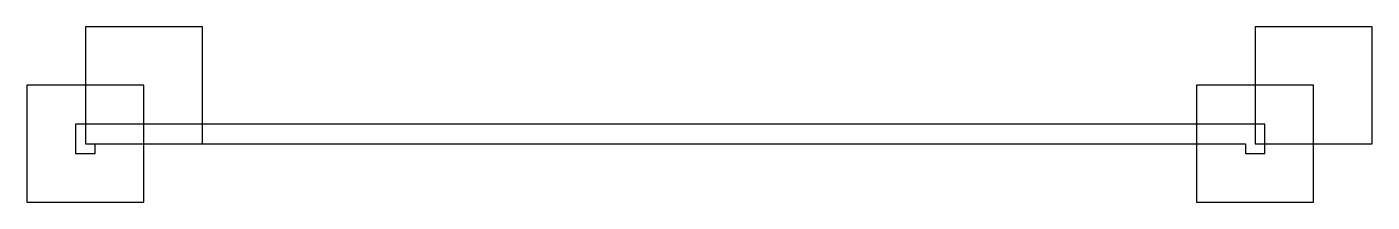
# Model space of a CAD drawing. Header units: millimetres. Extents: x 2 to 8.9, y 3 to 3.9.
import ezdxf

# ---------------------------------------------------------------- set-up
doc = ezdxf.new("R2010")
doc.units = ezdxf.units.MM
doc.layers.add('PCB_LAYERS', color=7, linetype='CONTINUOUS')

msp = doc.modelspace()

# ---------------------------------------------------------------- linework, layer by layer
at = {"layer": 'PCB_LAYERS', "color": 35, "true_color": 0xb87333}
for points in [[(2.3, 3.3), (2.9, 3.3), (2.9, 3.9), (2.3, 3.9)], [(8.3, 3.3), (8.9, 3.3), (8.9, 3.9), (8.3, 3.9)], [(2, 3), (2.6, 3), (2.6, 3.6), (2, 3.6)], [(2, 3), (2.6, 3), (2.6, 3.6), (2, 3.6)], [(8, 3), (8.6, 3), (8.6, 3.6), (8, 3.6)], [(8, 3), (8.6, 3), (8.6, 3.6), (8, 3.6)], [(2.35, 3.3), (8.25, 3.3), (8.25, 3.25), (8.35, 3.25), (8.35, 3.4), (8.25, 3.4), (2.25, 3.4), (2.25, 3.25), (2.35, 3.25)]]:
    msp.add_lwpolyline(points, close=True, dxfattribs=at)

doc.saveas('drawing.dxf')
